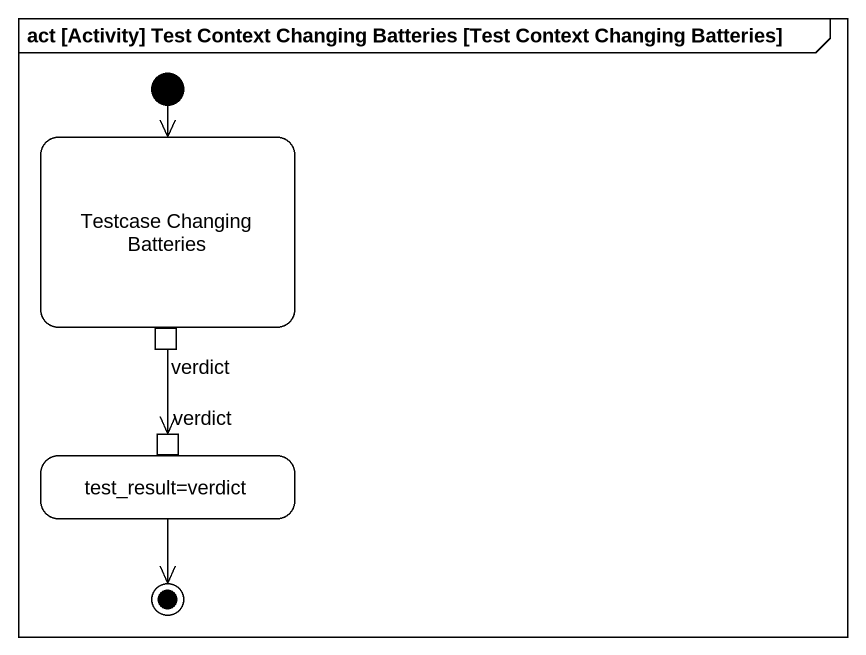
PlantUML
@startuml
mainframe act [Activity] Test Context Changing Batteries [Test Context Changing Batteries]
hide empty description
state "Testcase Changing Batteries" as Testcase_Changing_Batteries {
  state verdict <<outputPin>>
}
state "test_result=verdict" as test_result_verdict {
  state "verdict" as verdict_2 <<inputPin>>
}
[*] --> Testcase_Changing_Batteries
verdict --> verdict_2
test_result_verdict --> [*]
@enduml
